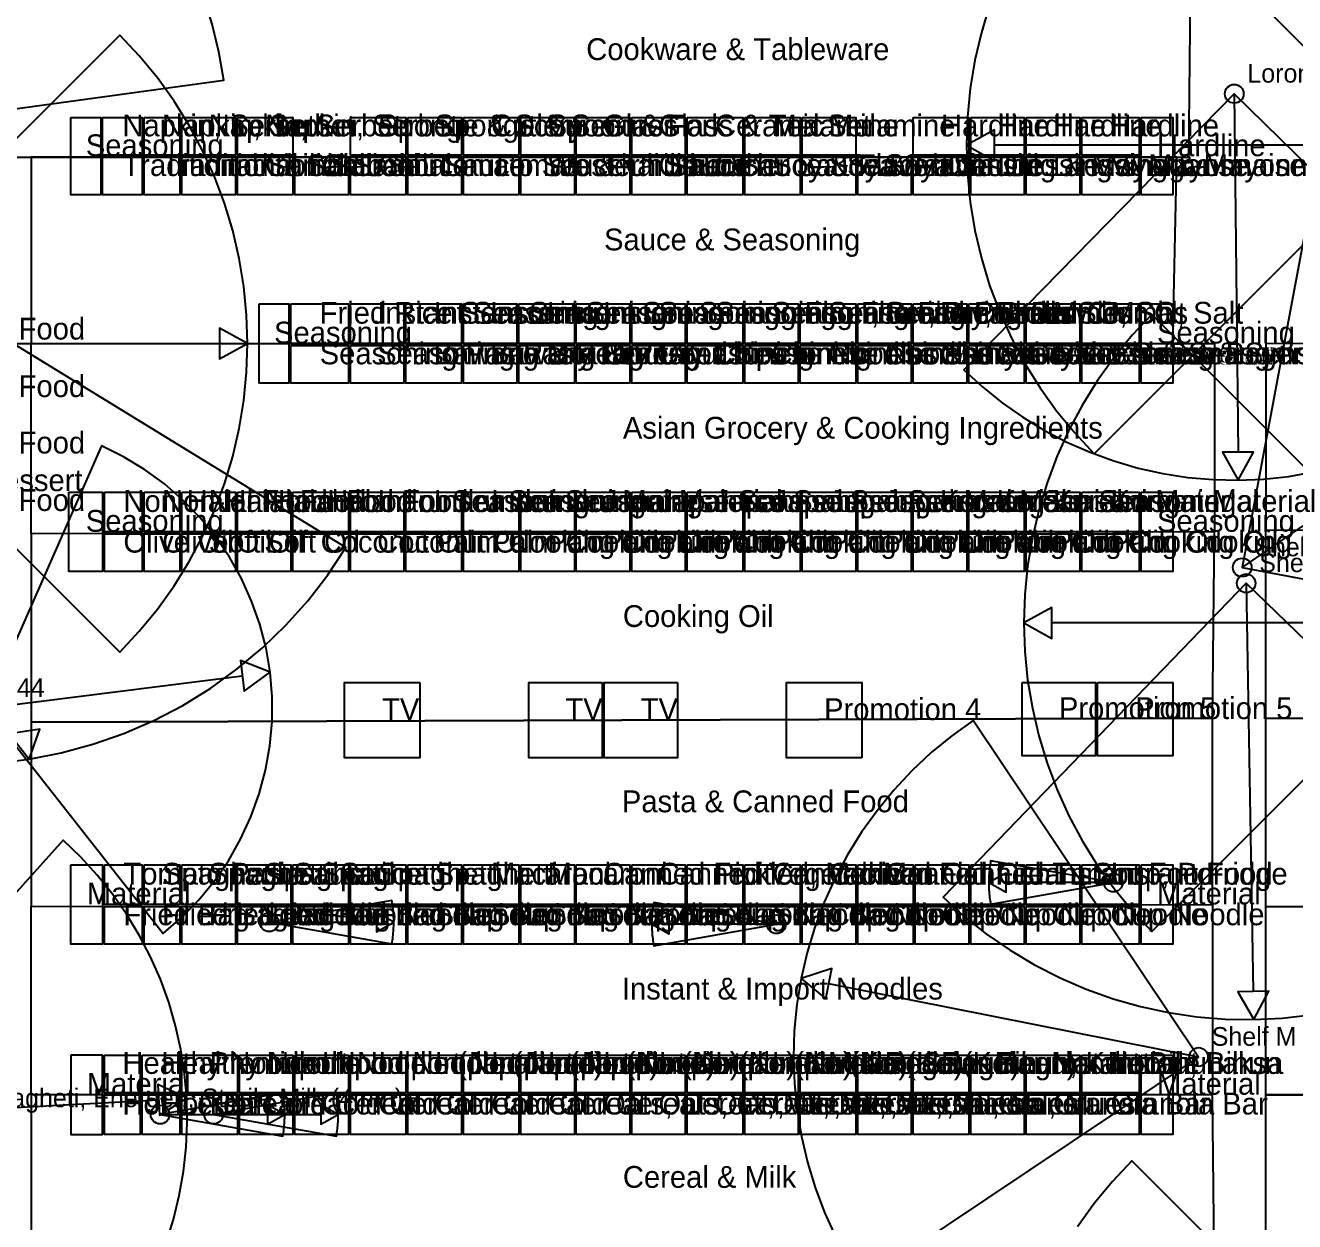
# Model space of a CAD drawing. Header units: metres. Extents: x 0 to 119, y 0 to 107.
# Drawn here: x 27.63 to 48, y 50.37 to 69.56 of the extents above; entities that cross this region are included whole.
import ezdxf

# ---------------------------------------------------------------- set-up
doc = ezdxf.new("R2010")
doc.units = ezdxf.units.M
for name, color, linetype, true_color in [('CAMERA_RANGE', 7, 'Continuous', 0x07c1ff), ('CAMERAS', 7, 'Continuous', 0x99d334), ('CAMERAS_PLANNED', 7, 'Continuous', 0xf8bd38), ('LABELS', 7, 'Continuous', 0xffffff), ('SHELVES', 7, 'Continuous', 0xb8a394), ('ZONES', 7, 'Continuous', 0xf8bd38)]:
    doc.layers.add(name, color=color, linetype=linetype, true_color=true_color)

msp = doc.modelspace()

# ---------------------------------------------------------------- linework, layer by layer
at = {"layer": 'CAMERA_RANGE', "color": 2}
for p, q in [((47.032, 68.465), (47.092, 62.716)), ((49.735, 67.639), (43.185, 67.639)), ((47.159, 60.865), (52.564, 64.566)), ((24.2, 64.459), (30.75, 64.459)), ((47.223, 60.611), (47.337, 54.062)), ((50.657, 59.975), (44.107, 59.975)), ((26.998, 58.607), (31.115, 59.128)), ((45.092, 55.809), (43.372, 55.809)), ((31.546, 55.173), (33.266, 55.173)), ((39.686, 55.141), (37.966, 55.141)), ((46.46, 53.011), (40.525, 54.186)), ((24.232, 52.025), (29.773, 52.325)), ((29.797, 52.088), (31.517, 52.088)), ((30.655, 52.088), (32.375, 52.088))]:
    msp.add_line(p, q, dxfattribs=at)
for points in [[(23.882, 67.734), (30.817, 68.684), (30.74, 69.136), (30.634, 69.581), (30.498, 70.019), (30.335, 70.447), (30.144, 70.863), (29.926, 71.266), (29.682, 71.653), (29.413, 72.024), (29.12, 72.377), (28.806, 72.71), (28.47, 73.021), (28.114, 73.31), (27.74, 73.575), (27.35, 73.814)], [(43.107, 69.889), (42.974, 69.45), (42.87, 69.004), (42.795, 68.552), (42.75, 68.096), (42.735, 67.639), (42.75, 67.181), (42.795, 66.725), (42.87, 66.273), (42.974, 65.827), (43.107, 65.389), (43.268, 64.96), (43.457, 64.543), (43.673, 64.139), (43.915, 63.75), (44.182, 63.377), (44.472, 63.023), (44.785, 62.689), (49.735, 67.639), (44.785, 72.588)], [(51.462, 64.127), (47.032, 68.465), (42.694, 64.036), (42.993, 63.761), (43.31, 63.507), (43.642, 63.275), (43.989, 63.064), (44.348, 62.876), (44.72, 62.713), (45.101, 62.574), (45.49, 62.46), (45.886, 62.372), (46.287, 62.31), (46.692, 62.275), (47.097, 62.266), (47.502, 62.283), (47.906, 62.327), (48.305, 62.398)], [(48.447, 67.746), (47.159, 60.865), (54.04, 59.578)], [(27.173, 57.726), (27.695, 57.789), (28.211, 57.89), (28.718, 58.028), (29.214, 58.201), (29.696, 58.41), (30.162, 58.653), (30.609, 58.929), (31.035, 59.237), (31.438, 59.574), (31.815, 59.94), (32.166, 60.331), (32.487, 60.747), (32.777, 61.185), (26.553, 64.999)], [(52.258, 55.748), (47.223, 60.611), (42.36, 55.575), (42.7, 55.268), (43.059, 54.984), (43.436, 54.724), (43.829, 54.488), (44.237, 54.28), (44.657, 54.098), (45.089, 53.944), (45.53, 53.819), (45.977, 53.723), (46.431, 53.656), (46.887, 53.619), (47.345, 53.612), (47.803, 53.635), (48.258, 53.688)], [(41.058, 49.395), (46.46, 53.011), (42.844, 58.412), (42.498, 58.164), (42.17, 57.894), (41.86, 57.603), (41.569, 57.292), (41.3, 56.963), (41.052, 56.617), (40.828, 56.256), (40.628, 55.88), (40.452, 55.493), (40.303, 55.095), (40.18, 54.687), (40.084, 54.273), (40.015, 53.853), (39.973, 53.43), (39.96, 53.005), (39.974, 52.58), (40.016, 52.157), (40.086, 51.737), (40.183, 51.323), (40.307, 50.916), (40.457, 50.518), (40.633, 50.131)], [(29.891, 50.032), (30.009, 50.406), (30.103, 50.788), (30.171, 51.174), (30.214, 51.564), (30.231, 51.957), (30.223, 52.349), (30.189, 52.74), (30.129, 53.129), (30.044, 53.512), (29.935, 53.889), (29.801, 54.258), (29.643, 54.617), (29.461, 54.966), (29.258, 55.301), (29.033, 55.623), (28.787, 55.929), (28.522, 56.219), (28.239, 56.491), (24.232, 52.025), (28.697, 48.018)], [(50.339, 46.396), (45.39, 51.346), (45.077, 51.012), (44.786, 50.658), (44.519, 50.285)]]:
    msp.add_lwpolyline(points, dxfattribs=at)
for points in [[(24.2, 64.459), (29.15, 59.509), (29.463, 59.843), (29.753, 60.197), (30.02, 60.57), (30.262, 60.959), (30.478, 61.363), (30.667, 61.78), (30.828, 62.209), (30.961, 62.647), (31.065, 63.093), (31.14, 63.545), (31.185, 64.001), (31.2, 64.459), (31.185, 64.916), (31.14, 65.372), (31.065, 65.824), (30.961, 66.27), (30.828, 66.709), (30.667, 67.137), (30.478, 67.555), (30.262, 67.959), (30.02, 68.348), (29.753, 68.72), (29.463, 69.074), (29.15, 69.408)], [(42.735, 67.639), (43.185, 67.391), (43.185, 67.886)], [(50.657, 59.975), (45.708, 64.925), (45.395, 64.59), (45.104, 64.236), (44.837, 63.864), (44.595, 63.475), (44.379, 63.071), (44.19, 62.654), (44.029, 62.225), (43.896, 61.787), (43.792, 61.34), (43.717, 60.888), (43.672, 60.433), (43.657, 59.975), (43.672, 59.517), (43.717, 59.061), (43.792, 58.609), (43.896, 58.163), (44.029, 57.725), (44.19, 57.296), (44.379, 56.879), (44.595, 56.475), (44.837, 56.086), (45.104, 55.713), (45.395, 55.359), (45.708, 55.025)], [(31.2, 64.459), (30.75, 64.706), (30.75, 64.211)], [(26.998, 58.607), (29.843, 54.992), (30.142, 55.25), (30.418, 55.531), (30.67, 55.836), (30.894, 56.161), (31.089, 56.504), (31.254, 56.862), (31.388, 57.233), (31.49, 57.614), (31.558, 58.003), (31.593, 58.396), (31.595, 58.791), (31.562, 59.184), (31.496, 59.573), (31.396, 59.955), (31.265, 60.327), (31.102, 60.686), (30.908, 61.03), (30.686, 61.356), (30.437, 61.662), (30.163, 61.946), (29.865, 62.205), (29.546, 62.437), (29.208, 62.642), (28.855, 62.816)], [(47.097, 62.266), (47.34, 62.718), (46.845, 62.713)], [(43.657, 59.975), (44.107, 59.727), (44.107, 60.222)], [(31.562, 59.184), (31.084, 59.373), (31.146, 58.882)], [(27.695, 57.789), (27.869, 58.272), (27.38, 58.195)], [(45.092, 55.809), (43.123, 56.156), (43.118, 56.128), (43.114, 56.099), (43.11, 56.07), (43.106, 56.041), (43.103, 56.012), (43.1, 55.983), (43.098, 55.954), (43.096, 55.925), (43.094, 55.896), (43.093, 55.867), (43.093, 55.838), (43.092, 55.809), (43.093, 55.78), (43.093, 55.751), (43.094, 55.722), (43.096, 55.693), (43.098, 55.664), (43.1, 55.635), (43.103, 55.606), (43.106, 55.577), (43.11, 55.548), (43.114, 55.519), (43.118, 55.49), (43.123, 55.462)], [(43.092, 55.809), (43.372, 55.655), (43.372, 55.963)], [(31.546, 55.173), (33.515, 54.826), (33.52, 54.854), (33.524, 54.883), (33.528, 54.912), (33.532, 54.941), (33.535, 54.97), (33.538, 54.999), (33.54, 55.028), (33.542, 55.057), (33.544, 55.086), (33.545, 55.115), (33.545, 55.144), (33.546, 55.173), (33.545, 55.202), (33.545, 55.231), (33.544, 55.26), (33.542, 55.289), (33.54, 55.318), (33.538, 55.347), (33.535, 55.376), (33.532, 55.405), (33.528, 55.434), (33.524, 55.463), (33.52, 55.492), (33.515, 55.52)], [(39.686, 55.141), (37.717, 55.488), (37.712, 55.46), (37.708, 55.431), (37.704, 55.402), (37.7, 55.373), (37.697, 55.344), (37.694, 55.316), (37.692, 55.287), (37.69, 55.257), (37.688, 55.228), (37.687, 55.199), (37.687, 55.17), (37.686, 55.141), (37.687, 55.112), (37.687, 55.083), (37.688, 55.054), (37.69, 55.025), (37.692, 54.996), (37.694, 54.967), (37.697, 54.938), (37.7, 54.909), (37.704, 54.88), (37.708, 54.851), (37.712, 54.823), (37.717, 54.794)], [(33.546, 55.173), (33.266, 55.327), (33.266, 55.019)], [(37.686, 55.141), (37.966, 54.987), (37.966, 55.295)], [(40.084, 54.273), (40.477, 53.943), (40.573, 54.429)], [(47.345, 53.612), (47.585, 54.066), (47.09, 54.057)], [(30.223, 52.349), (29.76, 52.572), (29.787, 52.078)], [(29.797, 52.088), (31.766, 51.741), (31.771, 51.77), (31.775, 51.799), (31.779, 51.827), (31.783, 51.856), (31.786, 51.885), (31.789, 51.914), (31.791, 51.943), (31.793, 51.972), (31.795, 52.001), (31.796, 52.03), (31.796, 52.059), (31.797, 52.088), (31.796, 52.117), (31.796, 52.147), (31.795, 52.176), (31.793, 52.205), (31.791, 52.234), (31.789, 52.263), (31.786, 52.292), (31.783, 52.321), (31.779, 52.349), (31.775, 52.378), (31.771, 52.407), (31.766, 52.436)], [(30.655, 52.088), (32.625, 51.741), (32.63, 51.77), (32.634, 51.799), (32.638, 51.827), (32.642, 51.856), (32.645, 51.885), (32.648, 51.914), (32.65, 51.943), (32.652, 51.972), (32.653, 52.001), (32.654, 52.03), (32.655, 52.059), (32.655, 52.088), (32.655, 52.117), (32.654, 52.147), (32.653, 52.176), (32.652, 52.205), (32.65, 52.234), (32.648, 52.263), (32.645, 52.292), (32.642, 52.321), (32.638, 52.349), (32.634, 52.378), (32.63, 52.407), (32.625, 52.436)], [(31.797, 52.088), (31.517, 52.242), (31.517, 51.934)], [(32.655, 52.088), (32.375, 52.242), (32.375, 51.934)]]:
    msp.add_lwpolyline(points, close=True, dxfattribs=at)
at = {"layer": 'CAMERAS', "true_color": 0x99d334}
for centre in [(45.092, 55.809), (31.546, 55.173), (39.686, 55.141), (29.797, 52.088), (30.655, 52.088)]:
    msp.add_circle(centre, 0.15, dxfattribs=at)
at = {"layer": 'CAMERAS_PLANNED', "true_color": 0xf8bd38}
for centre in [(47.032, 68.465), (47.159, 60.865), (47.223, 60.611), (46.46, 53.011)]:
    msp.add_circle(centre, 0.15, dxfattribs=at)
at = {"layer": 'SHELVES', "true_color": 0x99d334}
for points in [[(28.366, 68.084), (28.843, 68.084), (28.843, 66.844), (28.366, 66.844), (28.366, 68.084)], [(28.874, 68.084), (29.51, 68.084), (29.51, 67.48), (28.874, 67.48), (28.874, 68.084)], [(29.542, 68.084), (30.115, 68.084), (30.115, 67.48), (29.542, 67.48), (29.542, 68.084)], [(30.146, 68.084), (31.005, 68.084), (31.005, 67.48), (30.146, 67.48), (30.146, 68.084)], [(31.037, 68.084), (31.927, 68.084), (31.927, 67.48), (31.037, 67.48), (31.037, 68.084)], [(32.849, 68.084), (33.74, 68.084), (33.74, 67.48), (32.849, 67.48), (32.849, 68.084)], [(33.772, 68.084), (34.63, 68.084), (34.63, 67.48), (33.772, 67.48), (33.772, 68.084)], [(34.662, 68.084), (35.552, 68.084), (35.552, 67.48), (34.662, 67.48), (34.662, 68.084)], [(35.584, 68.084), (36.443, 68.084), (36.443, 67.48), (35.584, 67.48), (35.584, 68.084)], [(36.475, 68.084), (37.333, 68.084), (37.333, 67.48), (36.475, 67.48), (36.475, 68.084)], [(37.365, 68.084), (38.224, 68.084), (38.224, 67.48), (37.365, 67.48), (37.365, 68.084)], [(38.255, 68.084), (39.146, 68.084), (39.146, 67.48), (38.255, 67.48), (38.255, 68.084)], [(39.178, 68.084), (40.068, 68.084), (40.068, 67.48), (39.178, 67.48), (39.178, 68.084)], [(40.1, 68.084), (40.958, 68.084), (40.958, 67.48), (40.1, 67.48), (40.1, 68.084)], [(41.881, 68.084), (42.771, 68.084), (42.771, 67.48), (41.881, 67.48), (41.881, 68.084)], [(42.803, 68.084), (43.661, 68.084), (43.661, 67.48), (42.803, 67.48), (42.803, 68.084)], [(43.693, 68.084), (44.552, 68.084), (44.552, 67.48), (43.693, 67.48), (43.693, 68.084)], [(44.584, 68.084), (45.506, 68.084), (45.506, 67.48), (44.584, 67.48), (44.584, 68.084)], [(45.538, 68.084), (46.046, 68.084), (46.046, 66.844), (45.538, 66.844), (45.538, 68.084)], [(28.874, 67.448), (29.51, 67.448), (29.51, 66.844), (28.874, 66.844), (28.874, 67.448)], [(29.542, 67.448), (30.115, 67.448), (30.115, 66.844), (29.542, 66.844), (29.542, 67.448)], [(30.146, 67.448), (31.005, 67.448), (31.005, 66.844), (30.146, 66.844), (30.146, 67.448)], [(31.037, 67.448), (31.927, 67.448), (31.927, 66.844), (31.037, 66.844), (31.037, 67.448)], [(31.959, 67.448), (32.818, 67.448), (32.818, 66.844), (31.959, 66.844), (31.959, 67.448)], [(32.849, 67.448), (33.74, 67.448), (33.74, 66.844), (32.849, 66.844), (32.849, 67.448)], [(33.772, 67.448), (34.63, 67.448), (34.63, 66.844), (33.772, 66.844), (33.772, 67.448)], [(34.662, 67.448), (35.552, 67.448), (35.552, 66.844), (34.662, 66.844), (34.662, 67.448)], [(35.584, 67.448), (36.443, 67.448), (36.443, 66.844), (35.584, 66.844), (35.584, 67.448)], [(36.475, 67.448), (37.333, 67.448), (37.333, 66.844), (36.475, 66.844), (36.475, 67.448)], [(37.365, 67.448), (38.224, 67.448), (38.224, 66.844), (37.365, 66.844), (37.365, 67.448)], [(38.255, 67.448), (39.146, 67.448), (39.146, 66.844), (38.255, 66.844), (38.255, 67.448)], [(39.178, 67.448), (40.068, 67.448), (40.068, 66.844), (39.178, 66.844), (39.178, 67.448)], [(40.1, 67.448), (40.958, 67.448), (40.958, 66.844), (40.1, 66.844), (40.1, 67.448)], [(40.99, 67.448), (41.849, 67.448), (41.849, 66.844), (40.99, 66.844), (40.99, 67.448)], [(41.881, 67.448), (42.771, 67.448), (42.771, 66.844), (41.881, 66.844), (41.881, 67.448)], [(42.803, 67.448), (43.661, 67.448), (43.661, 66.844), (42.803, 66.844), (42.803, 67.448)], [(43.693, 67.448), (44.552, 67.448), (44.552, 66.844), (43.693, 66.844), (43.693, 67.448)], [(44.584, 67.448), (45.506, 67.448), (45.506, 66.844), (44.584, 66.844), (44.584, 67.448)], [(31.387, 65.095), (31.864, 65.095), (31.864, 63.823), (31.387, 63.823), (31.387, 65.095)], [(31.895, 65.095), (32.818, 65.095), (32.818, 64.459), (31.895, 64.459), (31.895, 65.095)], [(32.849, 65.095), (33.708, 65.095), (33.708, 64.459), (32.849, 64.459), (32.849, 65.095)], [(33.74, 65.095), (34.63, 65.095), (34.63, 64.459), (33.74, 64.459), (33.74, 65.095)], [(34.662, 65.095), (35.521, 65.095), (35.521, 64.459), (34.662, 64.459), (34.662, 65.095)], [(35.552, 65.095), (36.443, 65.095), (36.443, 64.459), (35.552, 64.459), (35.552, 65.095)], [(36.475, 65.095), (37.333, 65.095), (37.333, 64.459), (36.475, 64.459), (36.475, 65.095)], [(37.365, 65.095), (38.224, 65.095), (38.224, 64.459), (37.365, 64.459), (37.365, 65.095)], [(38.255, 65.095), (39.146, 65.095), (39.146, 64.459), (38.255, 64.459), (38.255, 65.095)], [(39.178, 65.095), (40.036, 65.095), (40.036, 64.459), (39.178, 64.459), (39.178, 65.095)], [(40.068, 65.095), (40.958, 65.095), (40.958, 64.459), (40.068, 64.459), (40.068, 65.095)], [(40.99, 65.095), (41.849, 65.095), (41.849, 64.459), (40.99, 64.459), (40.99, 65.095)], [(41.881, 65.095), (42.739, 65.095), (42.739, 64.459), (41.881, 64.459), (41.881, 65.095)], [(42.771, 65.095), (43.661, 65.095), (43.661, 64.459), (42.771, 64.459), (42.771, 65.095)], [(43.693, 65.095), (44.552, 65.095), (44.552, 64.459), (43.693, 64.459), (43.693, 65.095)], [(44.584, 65.095), (45.506, 65.095), (45.506, 64.459), (44.584, 64.459), (44.584, 65.095)], [(45.538, 65.095), (46.046, 65.095), (46.046, 63.823), (45.538, 63.823), (45.538, 65.095)], [(31.895, 64.427), (32.818, 64.427), (32.818, 63.823), (31.895, 63.823), (31.895, 64.427)], [(32.849, 64.427), (33.708, 64.427), (33.708, 63.823), (32.849, 63.823), (32.849, 64.427)], [(33.74, 64.427), (34.63, 64.427), (34.63, 63.823), (33.74, 63.823), (33.74, 64.427)], [(34.662, 64.427), (35.521, 64.427), (35.521, 63.823), (34.662, 63.823), (34.662, 64.427)], [(35.552, 64.427), (36.443, 64.427), (36.443, 63.823), (35.552, 63.823), (35.552, 64.427)], [(36.475, 64.427), (37.333, 64.427), (37.333, 63.823), (36.475, 63.823), (36.475, 64.427)], [(37.365, 64.427), (38.224, 64.427), (38.224, 63.823), (37.365, 63.823), (37.365, 64.427)], [(38.255, 64.427), (39.146, 64.427), (39.146, 63.823), (38.255, 63.823), (38.255, 64.427)], [(39.178, 64.427), (40.036, 64.427), (40.036, 63.823), (39.178, 63.823), (39.178, 64.427)], [(40.068, 64.427), (40.958, 64.427), (40.958, 63.823), (40.068, 63.823), (40.068, 64.427)], [(40.99, 64.427), (41.849, 64.427), (41.849, 63.823), (40.99, 63.823), (40.99, 64.427)], [(41.881, 64.427), (42.739, 64.427), (42.739, 63.823), (41.881, 63.823), (41.881, 64.427)], [(42.771, 64.427), (43.661, 64.427), (43.661, 63.823), (42.771, 63.823), (42.771, 64.427)], [(43.693, 64.427), (44.552, 64.427), (44.552, 63.823), (43.693, 63.823), (43.693, 64.427)], [(44.584, 64.427), (45.506, 64.427), (45.506, 63.823), (44.584, 63.823), (44.584, 64.427)], [(28.334, 62.074), (28.874, 62.074), (28.874, 60.802), (28.334, 60.802), (28.334, 62.074)], [(28.906, 62.074), (29.51, 62.074), (29.51, 61.438), (28.906, 61.438), (28.906, 62.074)], [(29.542, 62.074), (30.115, 62.074), (30.115, 61.438), (29.542, 61.438), (29.542, 62.074)], [(30.146, 62.074), (31.005, 62.074), (31.005, 61.438), (30.146, 61.438), (30.146, 62.074)], [(31.037, 62.074), (31.895, 62.074), (31.895, 61.438), (31.037, 61.438), (31.037, 62.074)], [(31.927, 62.074), (32.818, 62.074), (32.818, 61.438), (31.927, 61.438), (31.927, 62.074)], [(32.849, 62.074), (33.708, 62.074), (33.708, 61.438), (32.849, 61.438), (32.849, 62.074)], [(33.74, 62.074), (34.63, 62.074), (34.63, 61.438), (33.74, 61.438), (33.74, 62.074)], [(34.662, 62.074), (35.552, 62.074), (35.552, 61.438), (34.662, 61.438), (34.662, 62.074)], [(35.584, 62.074), (36.443, 62.074), (36.443, 61.438), (35.584, 61.438), (35.584, 62.074)], [(36.475, 62.074), (37.333, 62.074), (37.333, 61.438), (36.475, 61.438), (36.475, 62.074)], [(37.365, 62.074), (38.224, 62.074), (38.224, 61.438), (37.365, 61.438), (37.365, 62.074)], [(38.255, 62.074), (39.146, 62.074), (39.146, 61.438), (38.255, 61.438), (38.255, 62.074)], [(39.178, 62.074), (40.068, 62.074), (40.068, 61.438), (39.178, 61.438), (39.178, 62.074)], [(40.1, 62.074), (40.958, 62.074), (40.958, 61.438), (40.1, 61.438), (40.1, 62.074)], [(40.99, 62.074), (41.849, 62.074), (41.849, 61.438), (40.99, 61.438), (40.99, 62.074)], [(41.881, 62.074), (42.739, 62.074), (42.739, 61.438), (41.881, 61.438), (41.881, 62.074)], [(42.771, 62.074), (43.661, 62.074), (43.661, 61.438), (42.771, 61.438), (42.771, 62.074)], [(43.693, 62.074), (44.552, 62.074), (44.552, 61.438), (43.693, 61.438), (43.693, 62.074)], [(44.584, 62.074), (45.506, 62.074), (45.506, 61.438), (44.584, 61.438), (44.584, 62.074)], [(45.538, 62.074), (46.046, 62.074), (46.046, 60.802), (45.538, 60.802), (45.538, 62.074)], [(28.906, 61.406), (29.51, 61.406), (29.51, 60.802), (28.906, 60.802), (28.906, 61.406)], [(29.542, 61.406), (30.115, 61.406), (30.115, 60.802), (29.542, 60.802), (29.542, 61.406)], [(30.146, 61.406), (31.005, 61.406), (31.005, 60.802), (30.146, 60.802), (30.146, 61.406)], [(31.037, 61.406), (31.895, 61.406), (31.895, 60.802), (31.037, 60.802), (31.037, 61.406)], [(31.927, 61.406), (32.818, 61.406), (32.818, 60.802), (31.927, 60.802), (31.927, 61.406)], [(32.849, 61.406), (33.708, 61.406), (33.708, 60.802), (32.849, 60.802), (32.849, 61.406)], [(33.74, 61.406), (34.63, 61.406), (34.63, 60.802), (33.74, 60.802), (33.74, 61.406)], [(34.662, 61.406), (35.552, 61.406), (35.552, 60.802), (34.662, 60.802), (34.662, 61.406)], [(35.584, 61.406), (36.443, 61.406), (36.443, 60.802), (35.584, 60.802), (35.584, 61.406)], [(36.475, 61.406), (37.333, 61.406), (37.333, 60.802), (36.475, 60.802), (36.475, 61.406)], [(37.365, 61.406), (38.224, 61.406), (38.224, 60.802), (37.365, 60.802), (37.365, 61.406)], [(38.255, 61.406), (39.146, 61.406), (39.146, 60.802), (38.255, 60.802), (38.255, 61.406)], [(39.178, 61.406), (40.068, 61.406), (40.068, 60.802), (39.178, 60.802), (39.178, 61.406)], [(40.1, 61.406), (40.958, 61.406), (40.958, 60.802), (40.1, 60.802), (40.1, 61.406)], [(40.99, 61.406), (41.849, 61.406), (41.849, 60.802), (40.99, 60.802), (40.99, 61.406)], [(41.881, 61.406), (42.739, 61.406), (42.739, 60.802), (41.881, 60.802), (41.881, 61.406)], [(42.771, 61.406), (43.661, 61.406), (43.661, 60.802), (42.771, 60.802), (42.771, 61.406)], [(43.693, 61.406), (44.552, 61.406), (44.552, 60.802), (43.693, 60.802), (43.693, 61.406)], [(44.584, 61.406), (45.506, 61.406), (45.506, 60.802), (44.584, 60.802), (44.584, 61.406)], [(33.962, 59.021), (33.962, 57.812), (32.754, 57.812), (32.754, 59.021), (33.962, 59.021)], [(36.888, 59.021), (36.888, 57.812), (35.711, 57.812), (35.711, 59.021), (36.888, 59.021)], [(38.096, 59.021), (38.096, 57.812), (36.92, 57.812), (36.92, 59.021), (38.096, 59.021)], [(41.054, 57.812), (39.845, 57.812), (39.845, 59.021), (41.054, 59.021), (41.054, 57.812)], [(43.63, 59.021), (44.806, 59.021), (44.806, 57.844), (43.63, 57.844), (43.63, 59.021)], [(44.838, 59.021), (46.046, 59.021), (46.046, 57.844), (44.838, 57.844), (44.838, 59.021)], [(28.366, 56.095), (28.874, 56.095), (28.874, 54.823), (28.366, 54.823), (28.366, 56.095)], [(28.906, 56.095), (29.51, 56.095), (29.51, 55.459), (28.906, 55.459), (28.906, 56.095)], [(29.542, 56.095), (30.115, 56.095), (30.115, 55.459), (29.542, 55.459), (29.542, 56.095)], [(30.146, 56.095), (31.005, 56.095), (31.005, 55.459), (30.146, 55.459), (30.146, 56.095)], [(31.037, 56.095), (31.895, 56.095), (31.895, 55.459), (31.037, 55.459), (31.037, 56.095)], [(31.927, 56.095), (32.818, 56.095), (32.818, 55.459), (31.927, 55.459), (31.927, 56.095)], [(32.849, 56.095), (33.74, 56.095), (33.74, 55.459), (32.849, 55.459), (32.849, 56.095)], [(33.772, 56.095), (34.63, 56.095), (34.63, 55.459), (33.772, 55.459), (33.772, 56.095)], [(34.662, 56.095), (35.552, 56.095), (35.552, 55.459), (34.662, 55.459), (34.662, 56.095)], [(35.584, 56.095), (36.443, 56.095), (36.443, 55.459), (35.584, 55.459), (35.584, 56.095)], [(36.475, 56.095), (37.333, 56.095), (37.333, 55.459), (36.475, 55.459), (36.475, 56.095)], [(37.365, 56.095), (38.224, 56.095), (38.224, 55.459), (37.365, 55.459), (37.365, 56.095)], [(38.255, 56.095), (39.146, 56.095), (39.146, 55.459), (38.255, 55.459), (38.255, 56.095)], [(39.178, 56.095), (40.068, 56.095), (40.068, 55.459), (39.178, 55.459), (39.178, 56.095)], [(40.1, 56.095), (40.958, 56.095), (40.958, 55.459), (40.1, 55.459), (40.1, 56.095)], [(40.99, 56.095), (41.881, 56.095), (41.881, 55.459), (40.99, 55.459), (40.99, 56.095)], [(41.912, 56.095), (42.771, 56.095), (42.771, 55.459), (41.912, 55.459), (41.912, 56.095)], [(42.803, 56.095), (43.661, 56.095), (43.661, 55.459), (42.803, 55.459), (42.803, 56.095)], [(43.693, 56.095), (44.552, 56.095), (44.552, 55.459), (43.693, 55.459), (43.693, 56.095)], [(45.538, 56.095), (46.046, 56.095), (46.046, 54.823), (45.538, 54.823), (45.538, 56.095)], [(28.906, 55.427), (29.51, 55.427), (29.51, 54.823), (28.906, 54.823), (28.906, 55.427)], [(29.542, 55.427), (30.115, 55.427), (30.115, 54.823), (29.542, 54.823), (29.542, 55.427)], [(30.146, 55.427), (31.005, 55.427), (31.005, 54.823), (30.146, 54.823), (30.146, 55.427)], [(31.927, 55.427), (32.818, 55.427), (32.818, 54.823), (31.927, 54.823), (31.927, 55.427)], [(32.849, 55.427), (33.74, 55.427), (33.74, 54.823), (32.849, 54.823), (32.849, 55.427)], [(33.772, 55.427), (34.63, 55.427), (34.63, 54.823), (33.772, 54.823), (33.772, 55.427)], [(34.662, 55.427), (35.552, 55.427), (35.552, 54.823), (34.662, 54.823), (34.662, 55.427)], [(35.584, 55.427), (36.443, 55.427), (36.443, 54.823), (35.584, 54.823), (35.584, 55.427)], [(36.475, 55.427), (37.333, 55.427), (37.333, 54.823), (36.475, 54.823), (36.475, 55.427)], [(37.365, 55.427), (38.224, 55.427), (38.224, 54.823), (37.365, 54.823), (37.365, 55.427)], [(38.255, 55.427), (39.146, 55.427), (39.146, 54.823), (38.255, 54.823), (38.255, 55.427)], [(40.1, 55.427), (40.958, 55.427), (40.958, 54.823), (40.1, 54.823), (40.1, 55.427)], [(40.99, 55.427), (41.881, 55.427), (41.881, 54.823), (40.99, 54.823), (40.99, 55.427)], [(41.912, 55.427), (42.771, 55.427), (42.771, 54.823), (41.912, 54.823), (41.912, 55.427)], [(42.803, 55.427), (43.661, 55.427), (43.661, 54.823), (42.803, 54.823), (42.803, 55.427)], [(43.693, 55.427), (44.552, 55.427), (44.552, 54.823), (43.693, 54.823), (43.693, 55.427)], [(44.584, 55.427), (45.506, 55.427), (45.506, 54.823), (44.584, 54.823), (44.584, 55.427)], [(28.366, 53.042), (28.366, 51.77), (28.874, 51.77), (28.874, 53.042), (28.366, 53.042)], [(28.906, 53.042), (29.479, 53.042), (29.479, 52.438), (28.906, 52.438), (28.906, 53.042)], [(29.51, 53.042), (30.115, 53.042), (30.115, 52.438), (29.51, 52.438), (29.51, 53.042)], [(30.146, 53.042), (31.037, 53.042), (31.037, 52.438), (30.146, 52.438), (30.146, 53.042)], [(31.069, 53.042), (31.927, 53.042), (31.927, 52.438), (31.069, 52.438), (31.069, 53.042)], [(31.959, 53.042), (32.818, 53.042), (32.818, 52.438), (31.959, 52.438), (31.959, 53.042)], [(32.849, 53.042), (33.74, 53.042), (33.74, 52.438), (32.849, 52.438), (32.849, 53.042)], [(33.772, 53.042), (34.63, 53.042), (34.63, 52.438), (33.772, 52.438), (33.772, 53.042)], [(34.662, 53.042), (35.552, 53.042), (35.552, 52.438), (34.662, 52.438), (34.662, 53.042)], [(35.584, 53.042), (36.443, 53.042), (36.443, 52.438), (35.584, 52.438), (35.584, 53.042)], [(36.475, 53.042), (37.333, 53.042), (37.333, 52.438), (36.475, 52.438), (36.475, 53.042)], [(37.365, 53.042), (38.224, 53.042), (38.224, 52.438), (37.365, 52.438), (37.365, 53.042)], [(38.255, 53.042), (39.146, 53.042), (39.146, 52.438), (38.255, 52.438), (38.255, 53.042)], [(39.178, 53.042), (40.036, 53.042), (40.036, 52.438), (39.178, 52.438), (39.178, 53.042)], [(40.068, 53.042), (40.958, 53.042), (40.958, 52.438), (40.068, 52.438), (40.068, 53.042)], [(40.99, 53.042), (41.849, 53.042), (41.849, 52.438), (40.99, 52.438), (40.99, 53.042)], [(41.881, 53.042), (42.771, 53.042), (42.771, 52.438), (41.881, 52.438), (41.881, 53.042)], [(42.803, 53.042), (43.661, 53.042), (43.661, 52.438), (42.803, 52.438), (42.803, 53.042)], [(43.693, 53.042), (44.552, 53.042), (44.552, 52.438), (43.693, 52.438), (43.693, 53.042)], [(44.584, 53.042), (45.506, 53.042), (45.506, 52.438), (44.584, 52.438), (44.584, 53.042)], [(45.538, 53.042), (46.046, 53.042), (46.046, 51.77), (45.538, 51.77), (45.538, 53.042)], [(28.906, 52.406), (29.479, 52.406), (29.479, 51.77), (28.906, 51.77), (28.906, 52.406)], [(31.069, 52.406), (31.927, 52.406), (31.927, 51.77), (31.069, 51.77), (31.069, 52.406)], [(31.959, 52.406), (32.818, 52.406), (32.818, 51.77), (31.959, 51.77), (31.959, 52.406)], [(32.849, 52.406), (33.74, 52.406), (33.74, 51.77), (32.849, 51.77), (32.849, 52.406)], [(33.772, 52.406), (34.63, 52.406), (34.63, 51.77), (33.772, 51.77), (33.772, 52.406)], [(34.662, 52.406), (35.552, 52.406), (35.552, 51.77), (34.662, 51.77), (34.662, 52.406)], [(35.584, 52.406), (36.443, 52.406), (36.443, 51.77), (35.584, 51.77), (35.584, 52.406)], [(36.475, 52.406), (37.333, 52.406), (37.333, 51.77), (36.475, 51.77), (36.475, 52.406)], [(37.365, 52.406), (38.224, 52.406), (38.224, 51.77), (37.365, 51.77), (37.365, 52.406)], [(38.255, 52.406), (39.146, 52.406), (39.146, 51.77), (38.255, 51.77), (38.255, 52.406)], [(39.178, 52.406), (40.036, 52.406), (40.036, 51.77), (39.178, 51.77), (39.178, 52.406)], [(40.068, 52.406), (40.958, 52.406), (40.958, 51.77), (40.068, 51.77), (40.068, 52.406)], [(40.99, 52.406), (41.849, 52.406), (41.849, 51.77), (40.99, 51.77), (40.99, 52.406)], [(41.881, 52.406), (42.771, 52.406), (42.771, 51.77), (41.881, 51.77), (41.881, 52.406)], [(42.803, 52.406), (43.661, 52.406), (43.661, 51.77), (42.803, 51.77), (42.803, 52.406)], [(43.693, 52.406), (44.552, 52.406), (44.552, 51.77), (43.693, 51.77), (43.693, 52.406)], [(44.584, 52.406), (45.506, 52.406), (45.506, 51.77), (44.584, 51.77), (44.584, 52.406)]]:
    msp.add_lwpolyline(points, close=True, dxfattribs=at)
at = {"layer": 'SHELVES', "true_color": 0x1306e3}
for points in [[(44.584, 56.095), (45.506, 56.095), (45.506, 55.459), (44.584, 55.459), (44.584, 56.095)], [(31.037, 55.427), (31.895, 55.427), (31.895, 54.823), (31.037, 54.823), (31.037, 55.427)], [(39.178, 55.427), (40.068, 55.427), (40.068, 54.823), (39.178, 54.823), (39.178, 55.427)], [(29.51, 52.406), (30.115, 52.406), (30.115, 51.77), (29.51, 51.77), (29.51, 52.406)], [(30.146, 52.406), (31.037, 52.406), (31.037, 51.77), (30.146, 51.77), (30.146, 52.406)]]:
    msp.add_lwpolyline(points, close=True, dxfattribs=at)
at = {"layer": 'ZONES', "true_color": 0xed3a7c}
for points in [[(26.935, 70.564), (26.935, 67.448), (46.301, 67.448), (46.333, 70.532), (26.935, 70.564)], [(27.73, 67.448), (27.73, 64.459), (46.046, 64.459), (46.11, 67.448), (27.73, 67.448)], [(27.73, 61.406), (27.73, 64.459), (46.714, 64.459), (46.714, 61.438), (27.73, 61.406)], [(47.541, 64.459), (47.541, 61.469), (62.869, 61.438), (62.869, 64.427), (47.541, 64.459)], [(27.73, 61.406), (27.73, 58.385), (46.682, 58.448), (46.714, 61.438), (27.73, 61.406)], [(47.541, 61.469), (62.869, 61.438), (62.869, 58.417), (47.541, 58.448), (47.541, 61.469)], [(27.73, 58.385), (27.73, 55.427), (46.682, 55.459), (46.682, 58.448), (27.73, 58.385)], [(47.541, 58.448), (62.869, 58.417), (62.869, 55.396), (47.541, 55.427), (47.541, 58.448)], [(46.682, 52.406), (27.73, 52.406), (27.73, 55.427), (46.682, 55.459), (46.682, 52.406)], [(47.541, 55.427), (62.869, 55.396), (62.869, 52.406), (47.541, 52.406), (47.541, 55.427)], [(27.73, 52.406), (27.73, 49.417), (46.714, 49.417), (46.682, 52.406), (27.73, 52.406)], [(47.541, 52.406), (62.869, 52.406), (62.869, 49.417), (47.541, 49.385), (47.541, 52.406)]]:
    msp.add_lwpolyline(points, close=True, dxfattribs=at)

# ---------------------------------------------------------------- texts
at = {"layer": 'LABELS', "true_color": 0xffffff}
for s, height, p in [('Cookware & Tableware', 0.35, (36.634, 69.006)), ('Lorong Tengah 1+', 0.3, (47.242, 68.645)), ('Napkin, Serbet', 0.35, (29.192, 67.782)), ('Napkin, Serbet', 0.35, (29.828, 67.782)), ('Napkin, Serbet', 0.35, (30.576, 67.782)), ('Napkin, Serbet', 0.35, (31.482, 67.782)), ('Sponge & Scourer', 0.35, (33.295, 67.782)), ('Sponge & Scourer', 0.35, (34.201, 67.782)), ('Cutlery', 0.35, (35.107, 67.782)), ('Spoon & Fork', 0.35, (36.014, 67.782)), ('Glass', 0.35, (36.904, 67.782)), ('Glass & Tea Set', 0.35, (37.794, 67.782)), ('Ceramic', 0.35, (38.701, 67.782)), ('Melamine', 0.35, (39.623, 67.782)), ('Melamine', 0.35, (40.529, 67.782)), ('Hardline', 0.35, (42.326, 67.782)), ('Hardline', 0.35, (43.232, 67.782)), ('Hardline', 0.35, (44.123, 67.782)), ('Hardline', 0.35, (45.045, 67.782)), ('Seasoning', 0.35, (28.604, 67.464)), ('Hardline', 0.35, (45.792, 67.464)), ('Traditional Sambal', 0.35, (29.192, 67.146)), ('Traditional Sambal', 0.35, (29.828, 67.146)), ('Traditional Sambal', 0.35, (30.576, 67.146)), ('Chili Sauce', 0.35, (31.482, 67.146)), ('Chili Sauce', 0.35, (32.388, 67.146)), ('Chili Sauce', 0.35, (33.295, 67.146)), ('Tomato Sauce', 0.35, (34.201, 67.146)), ('Tomato & Chili Pouch', 0.35, (35.107, 67.146)), ('Western Sauce', 0.35, (36.014, 67.146)), ('Thai Sauce', 0.35, (36.904, 67.146)), ('Other Sauce & Flavor Oil', 0.35, (37.794, 67.146)), ('Other Sauce & Flavor Oil', 0.35, (38.701, 67.146)), ('Soya Sauce', 0.35, (39.623, 67.146)), ('Soya Sauce', 0.35, (40.529, 67.146)), ('Soya Sauce', 0.35, (41.42, 67.146)), ('Dressing & Mayonnaise', 0.35, (42.326, 67.146)), ('Dressing & Mayonnaise', 0.35, (43.232, 67.146)), ('Dressing & Mayonnaise', 0.35, (44.123, 67.146)), ('Vinegar', 0.35, (45.045, 67.146)), ('Sauce & Seasoning', 0.35, (36.92, 65.953)), ('Fried Rice Seasoning', 0.35, (32.357, 64.777)), ('Instant Seasoning', 0.35, (33.279, 64.777)), ('Instant Seasoning', 0.35, (34.185, 64.777)), ('Instant Seasoning', 0.35, (35.091, 64.777)), ('Instant Seasoning', 0.35, (35.998, 64.777)), ('Instant Seasoning', 0.35, (36.904, 64.777)), ('Seasoning Flour, Bread Crumbs', 0.35, (37.794, 64.777)), ('Seasoning Flour, Bread Crumbs', 0.35, (38.701, 64.777)), ('Seasoning Flour, Bread Crumbs', 0.35, (39.607, 64.777)), ('Seasoning Powder', 0.35, (40.513, 64.777)), ('Seasoning Powder', 0.35, (41.42, 64.777)), ('Dry Herbs', 0.35, (42.31, 64.777)), ('Broth', 0.35, (43.216, 64.777)), ('MSG, Salt', 0.35, (44.123, 64.777)), ('MSG, Salt', 0.35, (45.045, 64.777)), ('Kimchi, Instant Food', 0.35, (24.327, 64.522)), ('Seasoning', 0.35, (31.625, 64.459)), ('Seasoning', 0.35, (45.792, 64.459)), ('Seasoning Pasta & Peanut Seasoning', 0.35, (32.357, 64.125)), ('Seasoning Pasta & Peanut Seasoning', 0.35, (33.279, 64.125)), ('Bawang Goreng', 0.35, (34.185, 64.125)), ('Bawang Goreng', 0.35, (35.091, 64.125)), ('Dry Beans', 0.35, (35.998, 64.125)), ('Dry Goods', 0.35, (36.904, 64.125)), ('Dry Chips', 0.35, (37.794, 64.125)), ('Chinese Noodles & Dry Goods', 0.35, (38.701, 64.125)), ('Chinese Noodles & Dry Goods', 0.35, (39.607, 64.125)), ('Chinese Sauces & Seasoning', 0.35, (40.513, 64.125)), ('Chinese Sauces & Seasoning', 0.35, (41.42, 64.125)), ('Chinese Sauces & Seasoning', 0.35, (42.31, 64.125)), ('Chinese Sauces & Seasoning', 0.35, (43.216, 64.125)), ('Chinese Beverage', 0.35, (44.123, 64.125)), ('Chinese Beverage', 0.35, (45.045, 64.125)), ('Kimchi, Instant Food', 0.35, (24.327, 63.6)), ('Asian Grocery & Cooking Ingredients', 0.35, (37.222, 62.932)), ('Kimchi, Instant Food', 0.35, (24.327, 62.694)), ('Kimchi & Dessert', 0.35, (24.963, 62.09)), ('Kimchi, Instant Food', 0.35, (24.327, 61.772)), ('Non-Halal Food', 0.35, (29.208, 61.756)), ('Non-Halal Food', 0.35, (29.828, 61.756)), ('Non-Halal Food', 0.35, (30.576, 61.756)), ('Non-Halal Food', 0.35, (31.466, 61.756)), ('Indomaru Seasoning', 0.35, (32.372, 61.756)), ('Indomaru Seasoning', 0.35, (33.279, 61.756)), ('Indomaru Seasoning', 0.35, (34.185, 61.756)), ('Indomaru Material', 0.35, (35.107, 61.756)), ('Indomaru Material', 0.35, (36.014, 61.756)), ('Japanese Seasoning', 0.35, (36.904, 61.756)), ('Japanese Seasoning', 0.35, (37.794, 61.756)), ('Japanese Seasoning', 0.35, (38.701, 61.756)), ('Japanese Seasoning', 0.35, (39.623, 61.756)), ('Japanese Material', 0.35, (40.529, 61.756)), ('Japanese Material', 0.35, (41.42, 61.756)), ('Korean Seasoning', 0.35, (42.31, 61.756)), ('Korean Seasoning', 0.35, (43.216, 61.756)), ('Korean Material', 0.35, (44.123, 61.756)), ('Korean Material', 0.35, (45.045, 61.756)), ('Seasoning', 0.35, (28.604, 61.438)), ('Seasoning', 0.35, (45.792, 61.438)), ('Olive Oil', 0.35, (29.208, 61.104)), ('Olive Oil', 0.35, (29.828, 61.104)), ('Soft Oil', 0.35, (30.576, 61.104)), ('Soft Oil', 0.35, (31.466, 61.104)), ('Coconut Oil', 0.35, (32.372, 61.104)), ('Coconut Oil', 0.35, (33.279, 61.104)), ('Palm Cooking Oil', 0.35, (34.185, 61.104)), ('Palm Cooking Oil', 0.35, (35.107, 61.104)), ('Palm Cooking Oil', 0.35, (36.014, 61.104)), ('Palm Cooking Oil', 0.35, (36.904, 61.104)), ('Palm Cooking Oil', 0.35, (37.794, 61.104)), ('Palm Cooking Oil', 0.35, (38.701, 61.104)), ('Palm Cooking Oil', 0.35, (39.623, 61.104)), ('Palm Cooking Oil', 0.35, (40.529, 61.104)), ('Palm Cooking Oil', 0.35, (41.42, 61.104)), ('Palm Cooking Oil', 0.35, (42.31, 61.104)), ('Palm Cooking Oil', 0.35, (43.216, 61.104)), ('Palm Cooking Oil', 0.35, (44.123, 61.104)), ('Palm Cooking Oil', 0.35, (45.045, 61.104)), ('Shelf M Dishwash+', 0.3, (47.369, 61.045)), ('Shelf M Super Bubur+', 0.3, (47.433, 60.791)), ('Cooking Oil', 0.35, (37.222, 59.911)), ('D44', 0.3, (27.208, 58.787)), ('TV', 0.35, (33.358, 58.417)), ('TV', 0.35, (36.3, 58.417)), ('TV', 0.35, (37.508, 58.417)), ('Promotion 4', 0.35, (40.45, 58.417)), ('Promotion 5', 0.35, (44.218, 58.433)), ('Promotion 5', 0.35, (45.442, 58.433)), ('Pasta & Canned Food', 0.35, (37.206, 56.938)), ('Tomato Pasta', 0.35, (29.208, 55.777)), ('Spaghetti Sauce', 0.35, (29.828, 55.777)), ('Spaghetti Sauce', 0.35, (30.576, 55.777)), ('Spaghetti', 0.35, (31.466, 55.777)), ('Spaghetti', 0.35, (32.372, 55.777)), ('Spaghetti', 0.35, (33.295, 55.777)), ('Spaghetti', 0.35, (34.201, 55.777)), ('Macaroni', 0.35, (35.107, 55.777)), ('Macaroni', 0.35, (36.014, 55.777)), ('Canned Fruit', 0.35, (36.904, 55.777)), ('Canned Vegetable', 0.35, (37.794, 55.777)), ('Pickled, Mexican', 0.35, (38.701, 55.777)), ('Canned Meat', 0.35, (39.623, 55.777)), ('Canned Fish', 0.35, (40.529, 55.777)), ('Canned Fish', 0.35, (41.435, 55.777)), ('Canned Tuna', 0.35, (42.342, 55.777)), ('Cream Soup, Porridge', 0.35, (43.232, 55.777)), ('Instant Food', 0.35, (44.123, 55.777)), ('Instant Food', 0.35, (45.045, 55.777)), ('Material', 0.35, (28.62, 55.459)), ('Material', 0.35, (45.792, 55.459)), ('Fried Bag Noodle', 0.35, (29.208, 55.125)), ('Fried Bag Noodle', 0.35, (29.828, 55.125)), ('Fried Bag Noodle', 0.35, (30.576, 55.125)), ('Fried Bag Noodle', 0.35, (31.466, 55.125)), ('Fried Bag Noodle', 0.35, (32.372, 55.125)), ('Fried Bag Noodle', 0.35, (33.295, 55.125)), ('Soup Bag Noodle', 0.35, (34.201, 55.125)), ('Soup Bag Noodle', 0.35, (35.107, 55.125)), ('Soup Bag Noodle', 0.35, (36.014, 55.125)), ('Soup Bag Noodle', 0.35, (36.904, 55.125)), ('Soup Bag Noodle', 0.35, (37.794, 55.125)), ('Soup Bag Noodle', 0.35, (38.701, 55.125)), ('Soup Bag Noodle', 0.35, (39.623, 55.125)), ('Cup Noodle', 0.35, (40.529, 55.125)), ('Cup Noodle', 0.35, (41.435, 55.125)), ('Cup Noodle', 0.35, (42.342, 55.125)), ('Cup Noodle', 0.35, (43.232, 55.125)), ('Cup Noodle', 0.35, (44.123, 55.125)), ('Cup Noodle', 0.35, (45.045, 55.125)), ('Instant & Import Noodles', 0.35, (37.206, 53.933)), ('Shelf M Migelas (4mm)+', 0.3, (46.67, 53.191)), ('Healthy Noodle', 0.35, (29.192, 52.74)), ('Healthy Noodle', 0.35, (29.813, 52.74)), ('Premium Noodle', 0.35, (30.592, 52.74)), ('Import Noodle (Japanese)', 0.35, (31.498, 52.74)), ('Import Noodle (Japanese)', 0.35, (32.388, 52.74)), ('Import Noodle (Japanese)', 0.35, (33.295, 52.74)), ('Import Noodle (Korean)', 0.35, (34.201, 52.74)), ('Import Noodle (Korean)', 0.35, (35.107, 52.74)), ('Import Noodle (Korean)', 0.35, (36.014, 52.74)), ('Import Noodle (Korean)', 0.35, (36.904, 52.74)), ('Import Noodle (Korean)', 0.35, (37.794, 52.74)), ('Import Noodle (Korean)', 0.35, (38.701, 52.74)), ('Import Noodle (Korean)', 0.35, (39.607, 52.74)), ('Misoa, Soun', 0.35, (40.513, 52.74)), ('Regular Bihun, Kwetiau, Laksa', 0.35, (41.42, 52.74)), ('Regular Noodle', 0.35, (42.326, 52.74)), ('Regular Noodle', 0.35, (43.232, 52.74)), ('Instant Bihun', 0.35, (44.123, 52.74)), ('Instant Bihun', 0.35, (45.045, 52.74)), ('Material', 0.35, (28.62, 52.406)), ('Material', 0.35, (45.792, 52.406)), ('Shelf M Wow Spagheti, Energen, Sterile Milk (4mm)+', 0.3, (24.442, 52.205)), ('Hot Cereal', 0.35, (29.192, 52.088)), ('Hot Cereal', 0.35, (29.813, 52.088)), ('Hot Cereal', 0.35, (30.592, 52.088)), ('Cold Cereal', 0.35, (31.498, 52.088)), ('Cold Cereal', 0.35, (32.388, 52.088)), ('Cold Cereal', 0.35, (33.295, 52.088)), ('Cold Cereal', 0.35, (34.201, 52.088)), ('Cold Cereal', 0.35, (35.107, 52.088)), ('Cold Cereal', 0.35, (36.014, 52.088)), ('Oats, Cereal, Muesli', 0.35, (36.904, 52.088)), ('Oats, Cereal, Muesli', 0.35, (37.794, 52.088)), ('Oats, Cereal, Muesli', 0.35, (38.701, 52.088)), ('Oats, Cereal, Muesli', 0.35, (39.607, 52.088)), ('Oats, Cereal, Muesli', 0.35, (40.513, 52.088)), ('Oats, Cereal, Muesli', 0.35, (41.42, 52.088)), ('Granola', 0.35, (42.326, 52.088)), ('Granola', 0.35, (43.232, 52.088)), ('Granola Bar', 0.35, (44.123, 52.088)), ('Granola Bar', 0.35, (45.045, 52.088)), ('Cereal & Milk', 0.35, (37.222, 50.912))]:
    msp.add_text(s, height=height, dxfattribs=at).set_placement(p)

doc.saveas('drawing.dxf')
